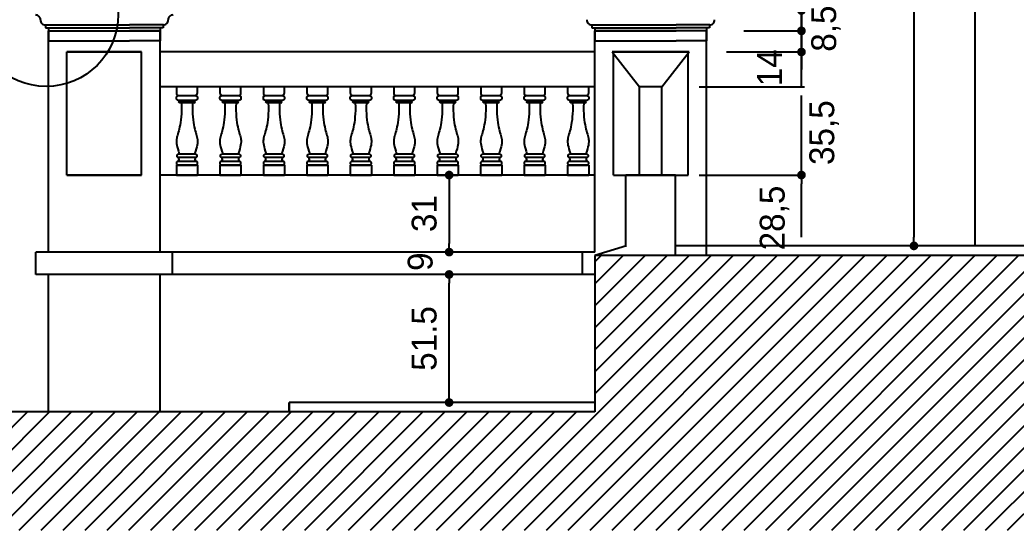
# Model space of a CAD drawing. Extents: x -1098 to 3016, y -832 to 644.
# Drawn here: x 2446.3 to 2526.5, y -729.6 to -688.5 of the extents above; entities that cross this region are included whole.
import ezdxf

# ---------------------------------------------------------------- set-up
doc = ezdxf.new("R2010")
doc.units = 0
doc.header["$MEASUREMENT"] = 0
doc.layers.get('0').update_dxf_attribs({"linetype": 'CONTINUOUS'})
doc.layers.get('DEFPOINTS').update_dxf_attribs({"linetype": 'CONTINUOUS'})
for name, color, linetype in [('COTAS', 1, 'CONTINUOUS'), ('HACHURA', 1, 'CONTINUOUS'), ('PAREDES', 7, 'CONTINUOUS'), ('PISO', 1, 'CONTINUOUS'), ('TERRA', 7, 'CONTINUOUS'), ('VARANDA', 1, 'CONTINUOUS')]:
    doc.layers.add(name, color=color, linetype=linetype)
doc.dimstyles.new('ISO-25', dxfattribs={"dimtxt": 10, "dimasz": 3.5, "dimexe": 1.25, "dimexo": 15, "dimgap": 5, "dimtad": 1, "dimdec": 1, "dimtxsty": 'STANDARD', "dimblk": 'DOT', "dimcen": 2.5, "dimclrd": 1, "dimclre": 1, "dimclrt": 2, "dimazin": 3, "dimtfac": 1, "dimtdec": 1, "dimtmove": 0, "dimatfit": 3})

# ---------------------------------------------------------------- blocks, each defined once
blk = doc.blocks.new('_DOT')
at = {"color": 0, "linetype": 'BYBLOCK'}
blk.add_line((-0.5, 0), (-1, 0), dxfattribs=at)
at = {"color": 0, "linetype": 'BYBLOCK', "const_width": 0.5}
blk.add_lwpolyline([(-0.25, 0, 1), (0.25, 0, 1)], format="xyb", close=True, dxfattribs=at)
blk = doc.blocks.new('*D56')
at = {"color": 1, "linetype": 'BYBLOCK'}
for p, q in [((2489.563, -701.024), (2480.588, -701.024)), ((2480.838, -701.724), (2480.838, -706.524)), ((2489.563, -707.224), (2480.588, -707.224))]:
    blk.add_line(p, q, dxfattribs=at)
at = {"layer": 'DEFPOINTS', "color": 0, "linetype": 'BYBLOCK'}
for p in [(2492.563, -701.024), (2480.838, -707.224), (2492.563, -707.224)]:
    blk.add_point(p, dxfattribs=at)
at = {"color": 1, "linetype": 'BYBLOCK', "xscale": 0.7000000000000001, "yscale": 0.7000000000000001, "zscale": 0.7000000000000001}
for p, rotation in [((2480.838, -701.024), 90), ((2480.838, -707.224), 270)]:
    blk.add_blockref('_DOT', p, dxfattribs=dict(at, rotation=rotation))
at = {"color": 2, "linetype": 'BYBLOCK', "insert": (2478.838, -704.124), "char_height": 2, "attachment_point": 5, "rotation": 90}
blk.add_mtext('31', dxfattribs=at)
blk = doc.blocks.new('*D57')
at = {"color": 1, "linetype": 'BYBLOCK'}
for p, q in [((2489.563, -709.024), (2480.588, -709.024)), ((2480.838, -718.624), (2480.838, -709.724)), ((2489.563, -719.324), (2480.588, -719.324))]:
    blk.add_line(p, q, dxfattribs=at)
at = {"layer": 'DEFPOINTS', "color": 0, "linetype": 'BYBLOCK'}
for p in [(2480.838, -709.024), (2492.563, -709.024), (2492.563, -719.324)]:
    blk.add_point(p, dxfattribs=at)
at = {"color": 1, "linetype": 'BYBLOCK', "xscale": 0.7000000000000001, "yscale": 0.7000000000000001, "zscale": 0.7000000000000001}
for p, rotation in [((2480.838, -709.024), 90), ((2480.838, -719.324), 270)]:
    blk.add_blockref('_DOT', p, dxfattribs=dict(at, rotation=rotation))
at = {"color": 2, "linetype": 'BYBLOCK', "insert": (2478.838, -714.174), "char_height": 2, "attachment_point": 5, "rotation": 90}
blk.add_mtext('51.5', dxfattribs=at)
blk = doc.blocks.new('*D70')
at = {"color": 1, "linetype": 'BYBLOCK'}
for p, q in [((2520.183, -623.924), (2517.997, -623.924)), ((2518.247, -624.624), (2518.247, -706.024)), ((2520.183, -706.724), (2517.997, -706.724))]:
    blk.add_line(p, q, dxfattribs=at)
at = {"layer": 'DEFPOINTS', "color": 0, "linetype": 'BYBLOCK'}
for p in [(2523.183, -623.924), (2518.247, -706.724), (2523.183, -706.724)]:
    blk.add_point(p, dxfattribs=at)
at = {"color": 1, "linetype": 'BYBLOCK', "xscale": 0.7000000000000001, "yscale": 0.7000000000000001, "zscale": 0.7000000000000001}
for p, rotation in [((2518.247, -623.924), 90), ((2518.247, -706.724), 270)]:
    blk.add_blockref('_DOT', p, dxfattribs=dict(at, rotation=rotation))
at = {"color": 2, "linetype": 'BYBLOCK', "insert": (2516.247, -665.324), "char_height": 2, "attachment_point": 5, "rotation": 90}
blk.add_mtext('414', dxfattribs=at)
blk = doc.blocks.new('*D72')
at = {"color": 1, "linetype": 'BYBLOCK'}
for p, q in [((2509.192, -684.384), (2509.192, -676.351)), ((2503.062, -685.084), (2509.442, -685.084)), ((2509.192, -687.784), (2509.192, -685.084)), ((2505.563, -687.784), (2509.442, -687.784)), ((2509.192, -688.484), (2509.192, -689.184))]:
    blk.add_line(p, q, dxfattribs=at)
at = {"layer": 'DEFPOINTS', "color": 0, "linetype": 'BYBLOCK'}
for p in [(2500.062, -685.084), (2509.192, -685.084), (2502.563, -687.784)]:
    blk.add_point(p, dxfattribs=at)
at = {"color": 1, "linetype": 'BYBLOCK', "xscale": 0.7000000000000001, "yscale": 0.7000000000000001, "zscale": 0.7000000000000001}
for p, rotation in [((2509.192, -685.084), 270), ((2509.192, -687.784), 90)]:
    blk.add_blockref('_DOT', p, dxfattribs=dict(at, rotation=rotation))
at = {"color": 2, "linetype": 'BYBLOCK', "insert": (2507.192, -680.018), "char_height": 2, "attachment_point": 5, "rotation": 90}
blk.add_mtext('13.5', dxfattribs=at)
blk = doc.blocks.new('*D73')
at = {"color": 1, "linetype": 'BYBLOCK'}
for p, q in [((2509.192, -684.384), (2509.192, -676.351)), ((2503.062, -685.084), (2509.442, -685.084)), ((2509.192, -687.784), (2509.192, -685.084)), ((2505.563, -687.784), (2509.442, -687.784)), ((2509.192, -688.484), (2509.192, -689.184))]:
    blk.add_line(p, q, dxfattribs=at)
at = {"layer": 'DEFPOINTS', "color": 0, "linetype": 'BYBLOCK'}
for p in [(2500.062, -685.084), (2509.192, -685.084), (2502.563, -687.784)]:
    blk.add_point(p, dxfattribs=at)
at = {"color": 1, "linetype": 'BYBLOCK', "xscale": 0.7000000000000001, "yscale": 0.7000000000000001, "zscale": 0.7000000000000001}
for p, rotation in [((2509.192, -685.084), 270), ((2509.192, -687.784), 90)]:
    blk.add_blockref('_DOT', p, dxfattribs=dict(at, rotation=rotation))
at = {"color": 2, "linetype": 'BYBLOCK', "insert": (2507.192, -680.018), "char_height": 2, "attachment_point": 5, "rotation": 90}
blk.add_mtext('13.5', dxfattribs=at)

msp = doc.modelspace()

# ---------------------------------------------------------------- hatches: boundary and pattern name
at = {"layer": 'HACHURA'}
h = msp.add_hatch(dxfattribs=at)
h.set_pattern_fill('ANSI31', color=256, scale=10, style=0)
h.set_pattern_definition([(45, (-14358.2561, -4134.4036), (-0.88388348, 0.88388348), [])])
h.paths.add_polyline_path([(2492.563, -720.084), (2492.563, -707.484), (2743.538, -707.484), (2743.538, -729.587), (2419.168, -729.587), (2419.168, -720.084)])

# ---------------------------------------------------------------- linework, layer by layer
at = {"layer": 'COTAS', "color": 1}
for p, q in [((2509.192, -689.424), (2509.192, -687.784)), ((2504.563, -689.424), (2509.442, -689.424)), ((2504.563, -689.424), (2509.442, -689.424)), ((2509.192, -691.124), (2509.192, -689.424)), ((2509.192, -690.124), (2509.192, -690.824)), ((2503.163, -691.124), (2509.442, -691.124)), ((2503.163, -691.124), (2509.442, -691.124)), ((2509.192, -693.924), (2509.192, -691.124)), ((2509.192, -691.824), (2509.192, -692.524)), ((2500.963, -693.924), (2509.442, -693.924)), ((2509.192, -700.324), (2509.192, -694.624)), ((2500.963, -701.024), (2509.442, -701.024)), ((2502.063, -701.024), (2509.442, -701.024)), ((2509.192, -706.024), (2509.192, -701.724))]:
    msp.add_line(p, q, dxfattribs=at)
at = {"layer": 'PAREDES'}
for points in [[(2523.183, -706.724), (2523.183, -616.817)], [(2523.183, -706.724), (2523.183, -626.611)]]:
    msp.add_lwpolyline(points, dxfattribs=at)
at = {"layer": 'PISO'}
for points in [[(2743.538, -706.724), (2499.063, -706.724)], [(2492.563, -719.324), (2467.963, -719.324)], [(2467.963, -720.084), (2467.963, -719.324)], [(2467.963, -719.324), (2467.963, -720.084)]]:
    msp.add_lwpolyline(points, dxfattribs=at)
at = {"layer": 'TERRA'}
for points in [[(2743.538, -707.484), (2492.563, -707.484)], [(2492.563, -707.484), (2492.563, -720.084)], [(2492.563, -720.084), (2418.771, -720.084)]]:
    msp.add_lwpolyline(points, dxfattribs=at)
at = {"layer": 'VARANDA', "color": 6}
msp.add_line((2500.963, -693.924), (2509.442, -693.924), dxfattribs=at)
at = {"layer": 'VARANDA', "color": 2}
for p, q in [((2459.19, -695.024), (2460.288, -695.024)), ((2462.688, -695.024), (2463.786, -695.024)), ((2466.186, -695.024), (2467.284, -695.024)), ((2469.684, -695.024), (2470.782, -695.024)), ((2473.182, -695.024), (2474.28, -695.024)), ((2476.68, -695.024), (2477.778, -695.024)), ((2480.178, -695.024), (2481.276, -695.024)), ((2483.676, -695.024), (2484.774, -695.024)), ((2487.174, -695.024), (2488.272, -695.024)), ((2490.672, -695.024), (2491.77, -695.024)), ((2460.388, -695.124), (2460.388, -695.124)), ((2463.886, -695.124), (2463.886, -695.124)), ((2467.384, -695.124), (2467.384, -695.124)), ((2470.882, -695.124), (2470.882, -695.124)), ((2474.38, -695.124), (2474.38, -695.124)), ((2477.878, -695.124), (2477.878, -695.124)), ((2481.376, -695.124), (2481.376, -695.124)), ((2484.874, -695.124), (2484.874, -695.124)), ((2488.372, -695.124), (2488.372, -695.124)), ((2491.87, -695.124), (2491.87, -695.124))]:
    msp.add_line(p, q, dxfattribs=at)
for points in [[(2448.323, -688.944), (2455.123, -688.944)], [(2448.343, -689.184), (2455.123, -689.184)], [(2448.583, -689.424), (2457.583, -689.424)], [(2448.583, -689.424), (2455.123, -689.424)], [(2457.843, -688.944), (2455.123, -688.944)], [(2457.823, -689.184), (2455.123, -689.184)], [(2457.583, -689.424), (2455.123, -689.424)], [(2492.303, -688.944), (2499.103, -688.944)], [(2492.323, -689.184), (2499.103, -689.184)], [(2501.563, -689.424), (2492.563, -689.424)], [(2492.563, -689.424), (2499.103, -689.424)], [(2501.823, -688.944), (2499.103, -688.944)], [(2501.803, -689.184), (2499.103, -689.184)], [(2501.563, -689.424), (2499.103, -689.424)], [(2492.563, -690.235), (2499.103, -690.235)], [(2501.563, -690.235), (2499.103, -690.235)], [(2459.29, -695.224), (2459.299, -695.531), (2459.298, -695.819), (2459.288, -696.088), (2459.27, -696.339), (2459.246, -696.57), (2459.217, -696.784), (2459.184, -696.98), (2459.148, -697.158), (2459.11, -697.32), (2459.072, -697.466), (2459.034, -697.599), (2458.998, -697.722), (2458.965, -697.837), (2458.936, -697.946), (2458.913, -698.05), (2458.896, -698.154), (2458.888, -698.258), (2458.888, -698.367), (2458.897, -698.484), (2458.918, -698.613), (2458.949, -698.757), (2458.993, -698.922), (2459.049, -699.109), (2459.12, -699.324)], [(2459.29, -695.224), (2459.29, -695.367)], [(2460.188, -695.224), (2460.179, -695.531), (2460.18, -695.819), (2460.19, -696.088), (2460.208, -696.339), (2460.232, -696.57), (2460.261, -696.784), (2460.294, -696.98), (2460.33, -697.158), (2460.368, -697.32), (2460.406, -697.466), (2460.444, -697.599), (2460.48, -697.722), (2460.513, -697.837), (2460.542, -697.946), (2460.565, -698.05), (2460.582, -698.154), (2460.59, -698.258), (2460.59, -698.367), (2460.581, -698.484), (2460.56, -698.613), (2460.529, -698.757), (2460.485, -698.922), (2460.429, -699.109), (2460.358, -699.324)], [(2460.188, -695.224), (2460.188, -695.367)], [(2462.788, -695.224), (2462.797, -695.531), (2462.796, -695.819), (2462.786, -696.088), (2462.768, -696.339), (2462.744, -696.57), (2462.715, -696.784), (2462.682, -696.98), (2462.646, -697.158), (2462.608, -697.32), (2462.57, -697.466), (2462.532, -697.599), (2462.496, -697.722), (2462.463, -697.837), (2462.434, -697.946), (2462.411, -698.05), (2462.394, -698.154), (2462.386, -698.258), (2462.386, -698.367), (2462.395, -698.484), (2462.416, -698.613), (2462.447, -698.757), (2462.491, -698.922), (2462.547, -699.109), (2462.618, -699.324)], [(2462.788, -695.224), (2462.788, -695.367)], [(2463.686, -695.224), (2463.677, -695.531), (2463.678, -695.819), (2463.688, -696.088), (2463.706, -696.339), (2463.73, -696.57), (2463.759, -696.784), (2463.792, -696.98), (2463.828, -697.158), (2463.866, -697.32), (2463.904, -697.466), (2463.942, -697.599), (2463.978, -697.722), (2464.011, -697.837), (2464.04, -697.946), (2464.063, -698.05), (2464.08, -698.154), (2464.088, -698.258), (2464.088, -698.367), (2464.079, -698.484), (2464.058, -698.613), (2464.027, -698.757), (2463.983, -698.922), (2463.927, -699.109), (2463.856, -699.324)], [(2463.686, -695.224), (2463.686, -695.367)], [(2466.286, -695.224), (2466.295, -695.531), (2466.294, -695.819), (2466.284, -696.088), (2466.266, -696.339), (2466.242, -696.57), (2466.213, -696.784), (2466.18, -696.98), (2466.144, -697.158), (2466.106, -697.32), (2466.068, -697.466), (2466.03, -697.599), (2465.994, -697.722), (2465.961, -697.837), (2465.932, -697.946), (2465.909, -698.05), (2465.892, -698.154), (2465.884, -698.258), (2465.884, -698.367), (2465.893, -698.484), (2465.914, -698.613), (2465.945, -698.757), (2465.989, -698.922), (2466.045, -699.109), (2466.116, -699.324)], [(2466.286, -695.224), (2466.286, -695.367)], [(2467.184, -695.224), (2467.175, -695.531), (2467.176, -695.819), (2467.186, -696.088), (2467.204, -696.339), (2467.228, -696.57), (2467.257, -696.784), (2467.29, -696.98), (2467.326, -697.158), (2467.364, -697.32), (2467.402, -697.466), (2467.44, -697.599), (2467.476, -697.722), (2467.509, -697.837), (2467.538, -697.946), (2467.561, -698.05), (2467.578, -698.154), (2467.586, -698.258), (2467.586, -698.367), (2467.577, -698.484), (2467.556, -698.613), (2467.525, -698.757), (2467.481, -698.922), (2467.425, -699.109), (2467.354, -699.324)], [(2467.184, -695.224), (2467.184, -695.367)], [(2469.784, -695.224), (2469.793, -695.531), (2469.792, -695.819), (2469.782, -696.088), (2469.764, -696.339), (2469.74, -696.57), (2469.711, -696.784), (2469.678, -696.98), (2469.642, -697.158), (2469.604, -697.32), (2469.566, -697.466), (2469.528, -697.599), (2469.492, -697.722), (2469.459, -697.837), (2469.43, -697.946), (2469.407, -698.05), (2469.39, -698.154), (2469.382, -698.258), (2469.382, -698.367), (2469.391, -698.484), (2469.412, -698.613), (2469.443, -698.757), (2469.487, -698.922), (2469.543, -699.109), (2469.614, -699.324)], [(2469.784, -695.224), (2469.784, -695.367)], [(2470.682, -695.224), (2470.673, -695.531), (2470.674, -695.819), (2470.684, -696.088), (2470.702, -696.339), (2470.726, -696.57), (2470.755, -696.784), (2470.788, -696.98), (2470.824, -697.158), (2470.862, -697.32), (2470.9, -697.466), (2470.938, -697.599), (2470.974, -697.722), (2471.007, -697.837), (2471.036, -697.946), (2471.059, -698.05), (2471.076, -698.154), (2471.084, -698.258), (2471.084, -698.367), (2471.075, -698.484), (2471.054, -698.613), (2471.023, -698.757), (2470.979, -698.922), (2470.923, -699.109), (2470.852, -699.324)], [(2470.682, -695.224), (2470.682, -695.367)], [(2473.282, -695.224), (2473.291, -695.531), (2473.29, -695.819), (2473.28, -696.088), (2473.262, -696.339), (2473.238, -696.57), (2473.209, -696.784), (2473.176, -696.98), (2473.14, -697.158), (2473.102, -697.32), (2473.064, -697.466), (2473.026, -697.599), (2472.99, -697.722), (2472.957, -697.837), (2472.928, -697.946), (2472.905, -698.05), (2472.888, -698.154), (2472.88, -698.258), (2472.88, -698.367), (2472.889, -698.484), (2472.91, -698.613), (2472.941, -698.757), (2472.985, -698.922), (2473.041, -699.109), (2473.112, -699.324)], [(2473.282, -695.224), (2473.282, -695.367)], [(2474.18, -695.224), (2474.171, -695.531), (2474.172, -695.819), (2474.182, -696.088), (2474.2, -696.339), (2474.224, -696.57), (2474.253, -696.784), (2474.286, -696.98), (2474.322, -697.158), (2474.36, -697.32), (2474.398, -697.466), (2474.436, -697.599), (2474.472, -697.722), (2474.505, -697.837), (2474.534, -697.946), (2474.557, -698.05), (2474.574, -698.154), (2474.582, -698.258), (2474.582, -698.367), (2474.573, -698.484), (2474.552, -698.613), (2474.521, -698.757), (2474.477, -698.922), (2474.421, -699.109), (2474.35, -699.324)], [(2474.18, -695.224), (2474.18, -695.367)], [(2476.78, -695.224), (2476.789, -695.531), (2476.788, -695.819), (2476.778, -696.088), (2476.76, -696.339), (2476.736, -696.57), (2476.707, -696.784), (2476.674, -696.98), (2476.638, -697.158), (2476.6, -697.32), (2476.562, -697.466), (2476.524, -697.599), (2476.488, -697.722), (2476.455, -697.837), (2476.426, -697.946), (2476.403, -698.05), (2476.386, -698.154), (2476.378, -698.258), (2476.378, -698.367), (2476.387, -698.484), (2476.408, -698.613), (2476.439, -698.757), (2476.483, -698.922), (2476.539, -699.109), (2476.61, -699.324)], [(2476.78, -695.224), (2476.78, -695.367)], [(2477.678, -695.224), (2477.669, -695.531), (2477.67, -695.819), (2477.68, -696.088), (2477.698, -696.339), (2477.722, -696.57), (2477.751, -696.784), (2477.784, -696.98), (2477.82, -697.158), (2477.858, -697.32), (2477.896, -697.466), (2477.934, -697.599), (2477.97, -697.722), (2478.003, -697.837), (2478.032, -697.946), (2478.055, -698.05), (2478.072, -698.154), (2478.08, -698.258), (2478.08, -698.367), (2478.071, -698.484), (2478.05, -698.613), (2478.019, -698.757), (2477.975, -698.922), (2477.919, -699.109), (2477.848, -699.324)], [(2477.678, -695.224), (2477.678, -695.367)], [(2480.278, -695.224), (2480.287, -695.531), (2480.286, -695.819), (2480.276, -696.088), (2480.258, -696.339), (2480.234, -696.57), (2480.205, -696.784), (2480.172, -696.98), (2480.136, -697.158), (2480.098, -697.32), (2480.06, -697.466), (2480.022, -697.599), (2479.986, -697.722), (2479.953, -697.837), (2479.924, -697.946), (2479.901, -698.05), (2479.884, -698.154), (2479.876, -698.258), (2479.876, -698.367), (2479.885, -698.484), (2479.906, -698.613), (2479.937, -698.757), (2479.981, -698.922), (2480.037, -699.109), (2480.108, -699.324)], [(2480.278, -695.224), (2480.278, -695.367)], [(2481.176, -695.224), (2481.167, -695.531), (2481.168, -695.819), (2481.178, -696.088), (2481.196, -696.339), (2481.22, -696.57), (2481.249, -696.784), (2481.282, -696.98), (2481.318, -697.158), (2481.356, -697.32), (2481.394, -697.466), (2481.432, -697.599), (2481.468, -697.722), (2481.501, -697.837), (2481.53, -697.946), (2481.553, -698.05), (2481.57, -698.154), (2481.578, -698.258), (2481.578, -698.367), (2481.569, -698.484), (2481.548, -698.613), (2481.517, -698.757), (2481.473, -698.922), (2481.417, -699.109), (2481.346, -699.324)], [(2481.176, -695.224), (2481.176, -695.367)], [(2483.776, -695.224), (2483.785, -695.531), (2483.784, -695.819), (2483.774, -696.088), (2483.756, -696.339), (2483.732, -696.57), (2483.703, -696.784), (2483.67, -696.98), (2483.634, -697.158), (2483.596, -697.32), (2483.558, -697.466), (2483.52, -697.599), (2483.484, -697.722), (2483.451, -697.837), (2483.422, -697.946), (2483.399, -698.05), (2483.382, -698.154), (2483.374, -698.258), (2483.374, -698.367), (2483.383, -698.484), (2483.404, -698.613), (2483.435, -698.757), (2483.479, -698.922), (2483.535, -699.109), (2483.606, -699.324)], [(2483.776, -695.224), (2483.776, -695.367)], [(2484.674, -695.224), (2484.665, -695.531), (2484.666, -695.819), (2484.676, -696.088), (2484.694, -696.339), (2484.718, -696.57), (2484.747, -696.784), (2484.78, -696.98), (2484.816, -697.158), (2484.854, -697.32), (2484.892, -697.466), (2484.93, -697.599), (2484.966, -697.722), (2484.999, -697.837), (2485.028, -697.946), (2485.051, -698.05), (2485.068, -698.154), (2485.076, -698.258), (2485.076, -698.367), (2485.067, -698.484), (2485.046, -698.613), (2485.015, -698.757), (2484.971, -698.922), (2484.915, -699.109), (2484.844, -699.324)], [(2484.674, -695.224), (2484.674, -695.367)], [(2487.274, -695.224), (2487.283, -695.531), (2487.282, -695.819), (2487.272, -696.088), (2487.254, -696.339), (2487.23, -696.57), (2487.201, -696.784), (2487.168, -696.98), (2487.132, -697.158), (2487.094, -697.32), (2487.056, -697.466), (2487.018, -697.599), (2486.982, -697.722), (2486.949, -697.837), (2486.92, -697.946), (2486.897, -698.05), (2486.88, -698.154), (2486.872, -698.258), (2486.872, -698.367), (2486.881, -698.484), (2486.902, -698.613), (2486.933, -698.757), (2486.977, -698.922), (2487.033, -699.109), (2487.104, -699.324)], [(2487.274, -695.224), (2487.274, -695.367)], [(2488.172, -695.224), (2488.163, -695.531), (2488.164, -695.819), (2488.174, -696.088), (2488.192, -696.339), (2488.216, -696.57), (2488.245, -696.784), (2488.278, -696.98), (2488.314, -697.158), (2488.352, -697.32), (2488.39, -697.466), (2488.428, -697.599), (2488.464, -697.722), (2488.497, -697.837), (2488.526, -697.946), (2488.549, -698.05), (2488.566, -698.154), (2488.574, -698.258), (2488.574, -698.367), (2488.565, -698.484), (2488.544, -698.613), (2488.513, -698.757), (2488.469, -698.922), (2488.413, -699.109), (2488.342, -699.324)], [(2488.172, -695.224), (2488.172, -695.367)], [(2490.772, -695.224), (2490.781, -695.531), (2490.78, -695.819), (2490.77, -696.088), (2490.752, -696.339), (2490.728, -696.57), (2490.699, -696.784), (2490.666, -696.98), (2490.63, -697.158), (2490.592, -697.32), (2490.554, -697.466), (2490.516, -697.599), (2490.48, -697.722), (2490.447, -697.837), (2490.418, -697.946), (2490.395, -698.05), (2490.378, -698.154), (2490.37, -698.258), (2490.37, -698.367), (2490.379, -698.484), (2490.4, -698.613), (2490.431, -698.757), (2490.475, -698.922), (2490.531, -699.109), (2490.602, -699.324)], [(2490.772, -695.224), (2490.772, -695.367)], [(2491.67, -695.224), (2491.661, -695.531), (2491.662, -695.819), (2491.672, -696.088), (2491.69, -696.339), (2491.714, -696.57), (2491.743, -696.784), (2491.776, -696.98), (2491.812, -697.158), (2491.85, -697.32), (2491.888, -697.466), (2491.926, -697.599), (2491.962, -697.722), (2491.995, -697.837), (2492.024, -697.946), (2492.047, -698.05), (2492.064, -698.154), (2492.072, -698.258), (2492.072, -698.367), (2492.063, -698.484), (2492.042, -698.613), (2492.011, -698.757), (2491.967, -698.922), (2491.911, -699.109), (2491.84, -699.324)], [(2491.67, -695.224), (2491.67, -695.367)], [(2458.889, -700.224), (2458.889, -701.024)], [(2460.589, -700.224), (2458.889, -700.224)], [(2460.589, -700.224), (2460.589, -701.024)], [(2464.087, -700.224), (2462.387, -700.224)], [(2462.387, -700.224), (2462.387, -701.024)], [(2464.087, -700.224), (2464.087, -701.024)], [(2467.585, -700.224), (2465.885, -700.224)], [(2465.885, -700.224), (2465.885, -701.024)], [(2467.585, -700.224), (2467.585, -701.024)], [(2471.083, -700.224), (2469.383, -700.224)], [(2469.383, -700.224), (2469.383, -701.024)], [(2471.083, -700.224), (2471.083, -701.024)], [(2474.581, -700.224), (2472.881, -700.224)], [(2472.881, -700.224), (2472.881, -701.024)], [(2474.581, -700.224), (2474.581, -701.024)], [(2478.079, -700.224), (2476.379, -700.224)], [(2476.379, -700.224), (2476.379, -701.024)], [(2478.079, -700.224), (2478.079, -701.024)], [(2481.577, -700.224), (2479.877, -700.224)], [(2479.877, -700.224), (2479.877, -701.024)], [(2481.577, -700.224), (2481.577, -701.024)], [(2485.075, -700.224), (2483.375, -700.224)], [(2483.375, -700.224), (2483.375, -701.024)], [(2485.075, -700.224), (2485.075, -701.024)], [(2486.873, -700.224), (2486.873, -701.024)], [(2488.573, -700.224), (2486.873, -700.224)], [(2488.573, -700.224), (2488.573, -701.024)], [(2490.371, -700.224), (2490.371, -701.024)], [(2492.071, -700.224), (2490.371, -700.224)], [(2492.071, -700.224), (2492.071, -701.024)]]:
    msp.add_lwpolyline(points, dxfattribs=at)
at = {"layer": 'VARANDA', "color": 4}
for points in [[(2448.343, -688.944), (2448.343, -689.184)], [(2448.583, -689.184), (2448.583, -689.424)], [(2448.583, -707.224), (2448.583, -689.424)], [(2448.583, -689.424), (2448.583, -690.235)], [(2448.583, -707.224), (2448.583, -689.424)], [(2457.583, -689.184), (2457.583, -689.424)], [(2457.583, -707.224), (2457.583, -689.424)], [(2457.583, -689.424), (2457.583, -690.235)], [(2457.583, -707.224), (2457.583, -689.424)], [(2457.823, -688.944), (2457.823, -689.184)], [(2492.323, -688.944), (2492.323, -689.184)], [(2492.563, -689.184), (2492.563, -689.424)], [(2492.563, -707.224), (2492.563, -689.424)], [(2492.563, -689.424), (2492.563, -690.235)], [(2492.563, -707.224), (2492.563, -689.424)], [(2501.563, -689.184), (2501.563, -689.424)], [(2501.563, -706.724), (2501.563, -689.424)], [(2501.563, -689.424), (2501.563, -690.235)], [(2501.563, -707.484), (2501.563, -689.424)], [(2501.803, -688.944), (2501.803, -689.184)], [(2448.583, -690.235), (2455.123, -690.235)], [(2457.583, -690.235), (2455.123, -690.235)], [(2450.083, -701.024), (2450.083, -691.124)], [(2456.083, -691.124), (2450.083, -691.124)], [(2450.083, -691.124), (2456.083, -691.124)], [(2450.083, -701.024), (2450.083, -691.124)], [(2456.083, -701.024), (2456.083, -691.124)], [(2456.083, -701.024), (2456.083, -691.124)], [(2492.563, -691.124), (2457.583, -691.124)], [(2494.063, -691.124), (2500.063, -691.124)], [(2494.063, -701.024), (2494.063, -691.124)], [(2500.063, -701.024), (2500.063, -691.124)], [(2492.563, -693.924), (2457.583, -693.924)], [(2456.083, -701.024), (2450.083, -701.024)], [(2450.083, -701.024), (2456.083, -701.024)], [(2492.563, -701.024), (2457.583, -701.024)], [(2458.889, -701.024), (2460.589, -701.024)], [(2462.387, -701.024), (2464.087, -701.024)], [(2465.885, -701.024), (2467.585, -701.024)], [(2469.383, -701.024), (2471.083, -701.024)], [(2472.881, -701.024), (2474.581, -701.024)], [(2476.379, -701.024), (2478.079, -701.024)], [(2479.877, -701.024), (2481.577, -701.024)], [(2483.375, -701.024), (2485.075, -701.024)], [(2486.873, -701.024), (2488.573, -701.024)], [(2490.371, -701.024), (2492.071, -701.024)], [(2494.063, -701.024), (2500.063, -701.024)], [(2492.563, -707.224), (2447.583, -707.224)], [(2447.583, -709.024), (2447.583, -707.224)], [(2448.583, -707.224), (2447.583, -707.224)], [(2447.583, -709.024), (2447.583, -707.224)], [(2458.583, -707.224), (2457.583, -707.224)], [(2458.583, -709.024), (2458.583, -707.224)], [(2458.583, -709.024), (2458.583, -707.224)], [(2491.563, -709.024), (2491.563, -707.224)], [(2492.563, -709.024), (2447.583, -709.024)], [(2448.583, -709.024), (2447.583, -709.024)], [(2448.583, -720.084), (2448.583, -709.024)], [(2448.583, -720.084), (2448.583, -709.024)], [(2457.583, -720.084), (2457.583, -709.024)], [(2458.583, -709.024), (2457.583, -709.024)], [(2457.583, -720.084), (2457.583, -709.024)]]:
    msp.add_lwpolyline(points, dxfattribs=at)
at = {"layer": 'VARANDA', "color": 7}
for points in [[(2493.963, -691.124), (2496.163, -693.924)], [(2500.163, -691.124), (2493.963, -691.124)], [(2497.963, -693.924), (2500.163, -691.124)], [(2496.163, -701.024), (2496.163, -693.924)], [(2497.963, -693.924), (2496.163, -693.924)], [(2497.963, -701.024), (2497.963, -693.924)], [(2495.063, -706.724), (2495.063, -701.024)], [(2499.063, -701.024), (2495.063, -701.024)], [(2499.063, -707.484), (2499.063, -701.024)], [(2495.1, -706.724), (2492.563, -707.484)]]:
    msp.add_lwpolyline(points, dxfattribs=at)
at = {"layer": 'VARANDA', "color": 2}
for points in [[(2458.89, -693.924), (2458.89, -694.424, 0.414214), (2459.09, -694.624), (2460.388, -694.624, 0.414214), (2460.588, -694.424), (2460.588, -693.924)], [(2462.388, -693.924), (2462.388, -694.424, 0.414214), (2462.588, -694.624), (2463.886, -694.624, 0.414214), (2464.086, -694.424), (2464.086, -693.924)], [(2465.886, -693.924), (2465.886, -694.424, 0.414214), (2466.086, -694.624), (2467.384, -694.624, 0.414214), (2467.584, -694.424), (2467.584, -693.924)], [(2469.384, -693.924), (2469.384, -694.424, 0.414214), (2469.584, -694.624), (2470.882, -694.624, 0.414214), (2471.082, -694.424), (2471.082, -693.924)], [(2472.882, -693.924), (2472.882, -694.424, 0.414214), (2473.082, -694.624), (2474.38, -694.624, 0.414214), (2474.58, -694.424), (2474.58, -693.924)], [(2476.38, -693.924), (2476.38, -694.424, 0.414214), (2476.58, -694.624), (2477.878, -694.624, 0.414214), (2478.078, -694.424), (2478.078, -693.924)], [(2479.878, -693.924), (2479.878, -694.424, 0.414214), (2480.078, -694.624), (2481.376, -694.624, 0.414214), (2481.576, -694.424), (2481.576, -693.924)], [(2483.376, -693.924), (2483.376, -694.424, 0.414214), (2483.576, -694.624), (2484.874, -694.624, 0.414214), (2485.074, -694.424), (2485.074, -693.924)], [(2486.874, -693.924), (2486.874, -694.424, 0.414214), (2487.074, -694.624), (2488.372, -694.624, 0.414214), (2488.572, -694.424), (2488.572, -693.924)], [(2490.372, -693.924), (2490.372, -694.424, 0.414214), (2490.572, -694.624), (2491.87, -694.624, 0.414214), (2492.07, -694.424), (2492.07, -693.924)], [(2460.288, -695.224), (2459.19, -695.224, -0.414214), (2459.09, -695.124), (2459.09, -695.124)], [(2463.786, -695.224), (2462.688, -695.224, -0.414214), (2462.588, -695.124), (2462.588, -695.124)], [(2467.284, -695.224), (2466.186, -695.224, -0.414214), (2466.086, -695.124), (2466.086, -695.124)], [(2470.782, -695.224), (2469.684, -695.224, -0.414214), (2469.584, -695.124), (2469.584, -695.124)], [(2474.28, -695.224), (2473.182, -695.224, -0.414214), (2473.082, -695.124), (2473.082, -695.124)], [(2477.778, -695.224), (2476.68, -695.224, -0.414214), (2476.58, -695.124), (2476.58, -695.124)], [(2481.276, -695.224), (2480.178, -695.224, -0.414214), (2480.078, -695.124), (2480.078, -695.124)], [(2484.774, -695.224), (2483.676, -695.224, -0.414214), (2483.576, -695.124), (2483.576, -695.124)], [(2488.272, -695.224), (2487.174, -695.224, -0.414214), (2487.074, -695.124), (2487.074, -695.124)], [(2491.77, -695.224), (2490.672, -695.224, -0.414214), (2490.572, -695.124), (2490.572, -695.124)]]:
    msp.add_lwpolyline(points, format="xyb", dxfattribs=at)
for points in [[(2459.05, -694.627), (2460.428, -694.627, -0.414214), (2460.588, -694.787), (2460.588, -694.864, -0.414214), (2460.428, -695.024), (2459.05, -695.024, -0.414214), (2458.89, -694.864), (2458.89, -694.787, -0.414214)], [(2462.548, -694.627), (2463.926, -694.627, -0.414214), (2464.086, -694.787), (2464.086, -694.864, -0.414214), (2463.926, -695.024), (2462.548, -695.024, -0.414214), (2462.388, -694.864), (2462.388, -694.787, -0.414214)], [(2466.046, -694.627), (2467.424, -694.627, -0.414214), (2467.584, -694.787), (2467.584, -694.864, -0.414214), (2467.424, -695.024), (2466.046, -695.024, -0.414214), (2465.886, -694.864), (2465.886, -694.787, -0.414214)], [(2469.544, -694.627), (2470.922, -694.627, -0.414214), (2471.082, -694.787), (2471.082, -694.864, -0.414214), (2470.922, -695.024), (2469.544, -695.024, -0.414214), (2469.384, -694.864), (2469.384, -694.787, -0.414214)], [(2473.042, -694.627), (2474.42, -694.627, -0.414214), (2474.58, -694.787), (2474.58, -694.864, -0.414214), (2474.42, -695.024), (2473.042, -695.024, -0.414214), (2472.882, -694.864), (2472.882, -694.787, -0.414214)], [(2476.54, -694.627), (2477.918, -694.627, -0.414214), (2478.078, -694.787), (2478.078, -694.864, -0.414214), (2477.918, -695.024), (2476.54, -695.024, -0.414214), (2476.38, -694.864), (2476.38, -694.787, -0.414214)], [(2480.038, -694.627), (2481.416, -694.627, -0.414214), (2481.576, -694.787), (2481.576, -694.864, -0.414214), (2481.416, -695.024), (2480.038, -695.024, -0.414214), (2479.878, -694.864), (2479.878, -694.787, -0.414214)], [(2483.536, -694.627), (2484.914, -694.627, -0.414214), (2485.074, -694.787), (2485.074, -694.864, -0.414214), (2484.914, -695.024), (2483.536, -695.024, -0.414214), (2483.376, -694.864), (2483.376, -694.787, -0.414214)], [(2487.034, -694.627), (2488.412, -694.627, -0.414214), (2488.572, -694.787), (2488.572, -694.864, -0.414214), (2488.412, -695.024), (2487.034, -695.024, -0.414214), (2486.874, -694.864), (2486.874, -694.787, -0.414214)], [(2490.532, -694.627), (2491.91, -694.627, -0.414214), (2492.07, -694.787), (2492.07, -694.864, -0.414214), (2491.91, -695.024), (2490.532, -695.024, -0.414214), (2490.372, -694.864), (2490.372, -694.787, -0.414214)], [(2459.059, -699.324), (2460.419, -699.324, -0.414214), (2460.539, -699.444), (2460.539, -699.504, -0.414214), (2460.419, -699.624), (2459.059, -699.624, -0.414214), (2458.939, -699.504), (2458.939, -699.444, -0.414214)], [(2462.557, -699.324), (2463.917, -699.324, -0.414214), (2464.037, -699.444), (2464.037, -699.504, -0.414214), (2463.917, -699.624), (2462.557, -699.624, -0.414214), (2462.437, -699.504), (2462.437, -699.444, -0.414214)], [(2466.055, -699.324), (2467.415, -699.324, -0.414214), (2467.535, -699.444), (2467.535, -699.504, -0.414214), (2467.415, -699.624), (2466.055, -699.624, -0.414214), (2465.935, -699.504), (2465.935, -699.444, -0.414214)], [(2469.553, -699.324), (2470.913, -699.324, -0.414214), (2471.033, -699.444), (2471.033, -699.504, -0.414214), (2470.913, -699.624), (2469.553, -699.624, -0.414214), (2469.433, -699.504), (2469.433, -699.444, -0.414214)], [(2473.051, -699.324), (2474.411, -699.324, -0.414214), (2474.531, -699.444), (2474.531, -699.504, -0.414214), (2474.411, -699.624), (2473.051, -699.624, -0.414214), (2472.931, -699.504), (2472.931, -699.444, -0.414214)], [(2476.549, -699.324), (2477.909, -699.324, -0.414214), (2478.029, -699.444), (2478.029, -699.504, -0.414214), (2477.909, -699.624), (2476.549, -699.624, -0.414214), (2476.429, -699.504), (2476.429, -699.444, -0.414214)], [(2480.047, -699.324), (2481.407, -699.324, -0.414214), (2481.527, -699.444), (2481.527, -699.504, -0.414214), (2481.407, -699.624), (2480.047, -699.624, -0.414214), (2479.927, -699.504), (2479.927, -699.444, -0.414214)], [(2483.545, -699.324), (2484.905, -699.324, -0.414214), (2485.025, -699.444), (2485.025, -699.504, -0.414214), (2484.905, -699.624), (2483.545, -699.624, -0.414214), (2483.425, -699.504), (2483.425, -699.444, -0.414214)], [(2487.043, -699.324), (2488.403, -699.324, -0.414214), (2488.523, -699.444), (2488.523, -699.504, -0.414214), (2488.403, -699.624), (2487.043, -699.624, -0.414214), (2486.923, -699.504), (2486.923, -699.444, -0.414214)], [(2490.541, -699.324), (2491.901, -699.324, -0.414214), (2492.021, -699.444), (2492.021, -699.504, -0.414214), (2491.901, -699.624), (2490.541, -699.624, -0.414214), (2490.421, -699.504), (2490.421, -699.444, -0.414214)], [(2458.889, -700.044), (2458.889, -700.104, 0.414214), (2459.009, -700.224), (2460.469, -700.224, 0.414214), (2460.589, -700.104), (2460.589, -700.044, 0.414214), (2460.469, -699.924), (2459.009, -699.924, 0.414214)], [(2462.387, -700.044), (2462.387, -700.104, 0.414214), (2462.507, -700.224), (2463.967, -700.224, 0.414214), (2464.087, -700.104), (2464.087, -700.044, 0.414214), (2463.967, -699.924), (2462.507, -699.924, 0.414214)], [(2465.885, -700.044), (2465.885, -700.104, 0.414214), (2466.005, -700.224), (2467.465, -700.224, 0.414214), (2467.585, -700.104), (2467.585, -700.044, 0.414214), (2467.465, -699.924), (2466.005, -699.924, 0.414214)], [(2469.383, -700.044), (2469.383, -700.104, 0.414214), (2469.503, -700.224), (2470.963, -700.224, 0.414214), (2471.083, -700.104), (2471.083, -700.044, 0.414214), (2470.963, -699.924), (2469.503, -699.924, 0.414214)], [(2472.881, -700.044), (2472.881, -700.104, 0.414214), (2473.001, -700.224), (2474.461, -700.224, 0.414214), (2474.581, -700.104), (2474.581, -700.044, 0.414214), (2474.461, -699.924), (2473.001, -699.924, 0.414214)], [(2476.379, -700.044), (2476.379, -700.104, 0.414214), (2476.499, -700.224), (2477.959, -700.224, 0.414214), (2478.079, -700.104), (2478.079, -700.044, 0.414214), (2477.959, -699.924), (2476.499, -699.924, 0.414214)], [(2479.877, -700.044), (2479.877, -700.104, 0.414214), (2479.997, -700.224), (2481.457, -700.224, 0.414214), (2481.577, -700.104), (2481.577, -700.044, 0.414214), (2481.457, -699.924), (2479.997, -699.924, 0.414214)], [(2483.375, -700.044), (2483.375, -700.104, 0.414214), (2483.495, -700.224), (2484.955, -700.224, 0.414214), (2485.075, -700.104), (2485.075, -700.044, 0.414214), (2484.955, -699.924), (2483.495, -699.924, 0.414214)], [(2486.873, -700.044), (2486.873, -700.104, 0.414214), (2486.993, -700.224), (2488.453, -700.224, 0.414214), (2488.573, -700.104), (2488.573, -700.044, 0.414214), (2488.453, -699.924), (2486.993, -699.924, 0.414214)], [(2490.371, -700.044), (2490.371, -700.104, 0.414214), (2490.491, -700.224), (2491.951, -700.224, 0.414214), (2492.071, -700.104), (2492.071, -700.044, 0.414214), (2491.951, -699.924), (2490.491, -699.924, 0.414214)]]:
    msp.add_lwpolyline(points, format="xyb", close=True, dxfattribs=at)
at = {"layer": 'VARANDA', "color": 6}
for points in [[(2492.563, -707.224), (2491.563, -707.224)], [(2492.563, -709.024), (2491.563, -709.024)]]:
    msp.add_lwpolyline(points, dxfattribs=at)
at = {"layer": 'VARANDA', "color": 4}
msp.add_circle((2448.407, -688.099), 5.796, dxfattribs=at)
for centre, radius, start, end in [((2447.562, -688.525), 0.381, 357.07463, 92.92537), ((2448.333, -688.554), 0.39, 178.53366, 271.46634), ((2457.833, -688.554), 0.39, 268.53366, 1.46634), ((2458.604, -688.525), 0.381, 87.07463, 182.92537), ((2492.313, -688.554), 0.39, 178.53366, 271.46634), ((2501.813, -688.554), 0.39, 268.53366, 1.46634)]:
    msp.add_arc(centre, radius, start, end, dxfattribs=at)
at = {"layer": 'VARANDA', "color": 2}
for centre, radius, start, end in [((2459.19, -695.124), 0.1, 90, 180), ((2460.288, -695.124), 0.1, 0, 90), ((2462.688, -695.124), 0.1, 90, 180), ((2463.786, -695.124), 0.1, 0, 90), ((2466.186, -695.124), 0.1, 90, 180), ((2467.284, -695.124), 0.1, 0, 90), ((2469.684, -695.124), 0.1, 90, 180), ((2470.782, -695.124), 0.1, 0, 90), ((2473.182, -695.124), 0.1, 90, 180), ((2474.28, -695.124), 0.1, 0, 90), ((2476.68, -695.124), 0.1, 90, 180), ((2477.778, -695.124), 0.1, 0, 90), ((2480.178, -695.124), 0.1, 90, 180), ((2481.276, -695.124), 0.1, 0, 90), ((2483.676, -695.124), 0.1, 90, 180), ((2484.774, -695.124), 0.1, 0, 90), ((2487.174, -695.124), 0.1, 90, 180), ((2488.272, -695.124), 0.1, 0, 90), ((2490.672, -695.124), 0.1, 90, 180), ((2491.77, -695.124), 0.1, 0, 90), ((2460.288, -695.124), 0.1, 270, 0), ((2463.786, -695.124), 0.1, 270, 0), ((2467.284, -695.124), 0.1, 270, 0), ((2470.782, -695.124), 0.1, 270, 0), ((2474.28, -695.124), 0.1, 270, 0), ((2477.778, -695.124), 0.1, 270, 0), ((2481.276, -695.124), 0.1, 270, 0), ((2484.774, -695.124), 0.1, 270, 0), ((2488.272, -695.124), 0.1, 270, 0), ((2491.77, -695.124), 0.1, 270, 0), ((2458.919, -699.769), 0.18, 300.17844, 53.44125), ((2460.559, -699.769), 0.18, 126.55875, 239.82156), ((2462.417, -699.769), 0.18, 300.17844, 53.44125), ((2464.057, -699.769), 0.18, 126.55875, 239.82156), ((2465.915, -699.769), 0.18, 300.17844, 53.44125), ((2467.555, -699.769), 0.18, 126.55875, 239.82156), ((2469.413, -699.769), 0.18, 300.17844, 53.44125), ((2471.053, -699.769), 0.18, 126.55875, 239.82156), ((2472.911, -699.769), 0.18, 300.17844, 53.44125), ((2474.551, -699.769), 0.18, 126.55875, 239.82156), ((2476.409, -699.769), 0.18, 300.17844, 53.44125), ((2478.049, -699.769), 0.18, 126.55875, 239.82156), ((2479.907, -699.769), 0.18, 300.17844, 53.44125), ((2481.547, -699.769), 0.18, 126.55875, 239.82156), ((2483.405, -699.769), 0.18, 300.17844, 53.44125), ((2485.045, -699.769), 0.18, 126.55875, 239.82156), ((2486.903, -699.769), 0.18, 300.17844, 53.44125), ((2488.543, -699.769), 0.18, 126.55875, 239.82156), ((2490.401, -699.769), 0.18, 300.17844, 53.44125), ((2492.041, -699.769), 0.18, 126.55875, 239.82156)]:
    msp.add_arc(centre, radius, start, end, dxfattribs=at)

# ---------------------------------------------------------------- block references
at = {"layer": 'COTAS', "color": 1, "xscale": 0.6999999999998181, "yscale": 0.6999999999998181, "zscale": 0.7000000000000001}
for p, rotation in [((2509.192, -689.424), 270), ((2509.192, -689.424), 90), ((2509.192, -691.124), 270), ((2509.192, -691.124), 90), ((2509.192, -701.024), 270), ((2509.192, -701.024), 90)]:
    msp.add_blockref('_DOT', p, dxfattribs=dict(at, rotation=rotation))

# ---------------------------------------------------------------- texts
at = {"layer": 'COTAS', "color": 2, "char_height": 2, "attachment_point": 5, "rotation": 90}
for s, insert in [('8,5', (2511.17, -689.243)), ('14', (2506.622, -692.4)), ('35,5', (2511.015, -697.613)), ('28,5', (2507.025, -704.481)), ('9', (2478.518, -707.994))]:
    msp.add_mtext(s, dxfattribs=dict(at, insert=insert))

# ---------------------------------------------------------------- dimensions: what is measured, and where the dimension line sits
at = {"layer": 'COTAS'}
for base, p1, p2, picture, middle in [((2518.247, -706.724), (2523.183, -623.924), (2523.183, -706.724), '*D70', (2516.247, -665.324)), ((2480.838, -709.024), (2492.563, -719.324), (2492.563, -709.024), '*D57', (2478.838, -714.174))]:
    dim = msp.add_linear_dim(base=base, p1=p1, p2=p2, angle=90, dimstyle='ISO-25', override={"dimscale": 0.2, "dimlfac": 5}, dxfattribs=at)
    dim.commit()
    dim.dimension.update_dxf_attribs({"geometry": picture, "text_midpoint": middle})
at = {"layer": 'VARANDA', "color": 4}
for base, p1, p2, picture, middle in [((2509.192, -685.084), (2502.563, -687.784), (2500.062, -685.084), '*D72', (2507.192, -680.018)), ((2509.192, -685.084), (2502.563, -687.784), (2500.062, -685.084), '*D73', (2507.192, -680.018)), ((2480.838, -707.224), (2492.563, -701.024), (2492.563, -707.224), '*D56', (2478.838, -704.124))]:
    dim = msp.add_linear_dim(base=base, p1=p1, p2=p2, angle=90, dimstyle='ISO-25', override={"dimscale": 0.2, "dimlfac": 5}, dxfattribs=at)
    dim.commit()
    dim.dimension.update_dxf_attribs({"geometry": picture, "text_midpoint": middle})

doc.saveas('drawing.dxf')
